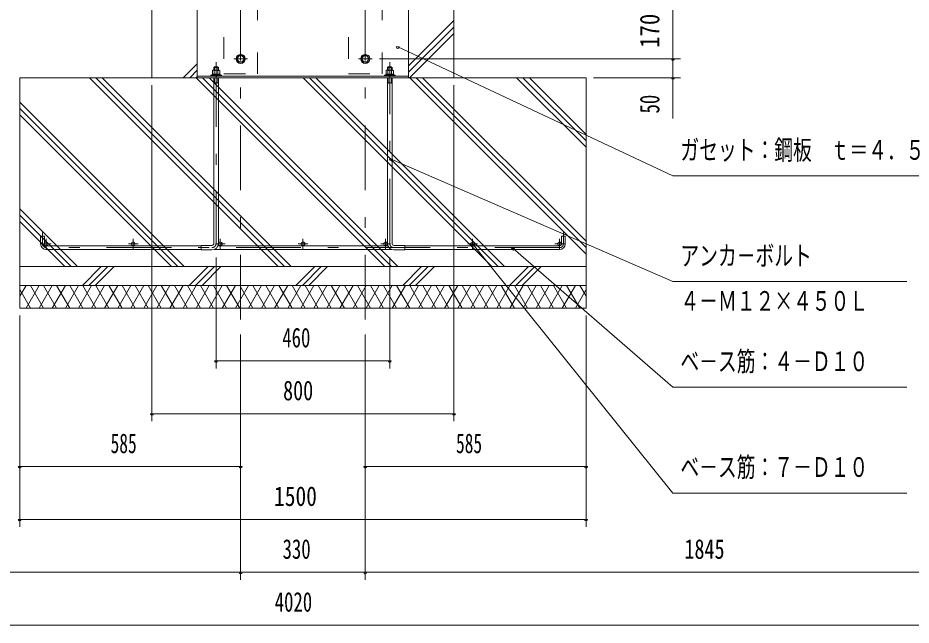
# Model space of a CAD drawing. Units: millimetres, scale not verified. Extents: x -31992 to 32005, y -14700 to 14700.
# Drawn here: x 19187 to 27469, y -4592 to 1038 of the extents above; entities that cross this region are included whole.
import ezdxf
from ezdxf.enums import TextEntityAlignment as Align

# ---------------------------------------------------------------- set-up
doc = ezdxf.new("R2010")
doc.units = ezdxf.units.MM
doc.header["$LTSCALE"] = 50
doc.linetypes.add('USER2', pattern=[10, 4, -6])
doc.linetypes.add('USER3', pattern=[24, 12, -5, 2, -5])
for name, color, linetype, lineweight in [('0-6_2-02BOLD', 7, 'Continuous', 18), ('0-7_2-12HIDDEN', 3, 'USER2', 18), ('0-8_2-22CENTER', 3, 'USER3', 18), ('0-9_2-42THIN', 4, 'Continuous', 18), ('0-A_2-52DIM', 3, 'Continuous', 18), ('0-B_2-62HATCH', 2, 'Continuous', 18)]:
    doc.layers.add(name, color=color, linetype=linetype, lineweight=lineweight)
doc.styles.add('ＭＳ ゴシック', font='')
doc.styles.get('ＭＳ ゴシック').set_extended_font_data('MS Gothic')

msp = doc.modelspace()

# ---------------------------------------------------------------- linework, layer by layer
at = {"layer": '0-6_2-02BOLD'}
for p, q in [((20850.37, 482.9), (20850.37, 1357.9)), ((23230.37, 1357.9), (23230.37, 482.9)), ((21039.37, 584.73), (21046.37, 577.73)), ((22810.38, 498.65), (20850.37, 498.65)), ((20976.37, 506.7), (20976.37, 498.65)), ((21008.19, 549.04), (21008.19, 517.2)), ((21014.87, 506.7), (21025.37, 517.2)), ((21035.87, 517.2), (21025.37, 506.7)), ((21042.55, 517.2), (21042.55, 549.04)), ((21063, 506.7), (21063, 517.2)), ((22597.75, 517.2), (22597.75, 506.7)), ((22664.24, 552.2), (22606.5, 552.2)), ((22618.2, 517.2), (22618.2, 549.04)), ((22635.37, 506.7), (22624.87, 517.2)), ((22635.37, 517.2), (22645.87, 506.7)), ((22652.55, 517.2), (22652.55, 549.04)), ((22656.37, 552.2), (22656.37, 577.73)), ((22684.38, 506.7), (22684.38, 498.65)), ((21004.37, -1053.6), (21004.37, 482.9)), ((21004.37, 435.65), (21046.37, 435.65)), ((21046.37, 482.9), (21046.37, -1053.6)), ((22614.37, -1053.6), (22614.37, 482.9)), ((22656.37, 435.65), (22614.37, 435.65)), ((22656.37, 482.9), (22656.37, -1053.6)), ((19450.37, -1074.6), (20885.37, -1074.6)), ((20885.37, -1071.1), (20986.87, -1071.1)), ((21042.54, -1074.6), (22618.21, -1074.6)), ((24210.37, -1074.6), (22775.37, -1074.6)), ((20885.37, -1109.6), (19450.37, -1109.6)), ((22653.77, -1109.6), (21006.97, -1109.6)), ((22775.37, -1109.6), (24210.37, -1109.6)), ((24455.37, -1267.1), (19205.37, -1267.1)), ((19205.37, -1442.1), (24455.37, -1442.1))]:
    msp.add_line(p, q, dxfattribs=at)
for points in [[(20430.37, 482.9), (20430.37, 1357.9), (14795.37, 1357.9)], [(20850.37, 1357.9), (22810.38, 1357.9), (22810.38, 482.9)], [(21039.37, 584.73), (21011.37, 584.73), (21004.37, 577.73)], [(22614.37, 552.2), (22614.37, 577.73), (22656.37, 577.73), (22649.37, 584.73), (22621.37, 584.73), (22614.37, 577.73)], [(20976.37, 506.7), (21074.37, 506.7), (21074.37, 498.65)], [(21063, 517.2), (20987.74, 517.2), (20987.74, 506.7)], [(20991.02, 517.2), (20991.02, 549.04), (20996.49, 552.2), (21054.25, 552.2), (21059.73, 549.04), (21059.73, 517.2)], [(21046.37, 552.2), (21046.37, 577.73), (21004.37, 577.73), (21004.37, 552.2)], [(22684.38, 506.7), (22586.37, 506.7), (22586.37, 498.65)], [(22597.75, 517.2), (22673, 517.2), (22673, 506.7)], [(22606.5, 552.2), (22601.02, 549.04), (22601.02, 517.2)], [(22664.24, 552.2), (22669.72, 549.04), (22669.72, 517.2)], [(19397.87, -1057.1), (19397.87, -987.1), (19432.87, -987.1), (19432.87, -1057.1)], [(24227.87, -1057.1), (24227.87, -987.1), (24262.87, -987.1), (24262.87, -1057.1)], [(20986.87, -1113.1), (20885.37, -1113.1), (20885.37, -1071.1)], [(22673.87, -1071.1), (22775.37, -1071.1), (22775.37, -1113.1), (22673.87, -1113.1)]]:
    msp.add_lwpolyline(points, dxfattribs=at)
for points in [[(21270.05, 628.15), (21287.22, 657.9), (21270.05, 687.65), (21235.69, 687.65), (21218.52, 657.9), (21235.69, 628.15)], [(22425.05, 628.15), (22442.22, 657.9), (22425.05, 687.65), (22390.7, 687.65), (22373.52, 657.9), (22390.7, 628.15)], [(19205.37, -1652.1), (19205.37, 482.9), (24455.37, 482.9), (24455.37, -1652.1)]]:
    msp.add_lwpolyline(points, close=True, dxfattribs=at)
for centre, radius in [((21252.87, 657.9), 42), ((21252.87, 657.9), 28.88), ((22407.87, 657.9), 42), ((22407.87, 657.9), 28.88), ((19450.37, -1057.1), 17.5), ((20257.12, -1057.1), 17.5), ((21063.87, -1057.1), 17.5), ((21830.37, -1057.1), 17.5), ((22596.87, -1057.1), 17.5), ((23403.62, -1057.1), 17.5), ((24210.37, -1057.1), 17.5)]:
    msp.add_circle(centre, radius, dxfattribs=at)
for centre, radius, start, end in [((20999.61, 538.96), 13.24, 49.5701, 90), ((21025.37, 503.98), 48.23, 69.13593, 110.86406), ((21051.14, 538.96), 13.24, 90, 130.42989), ((22609.61, 538.96), 13.24, 49.57011, 90), ((22635.37, 503.98), 48.23, 69.13594, 110.86407), ((22661.14, 538.96), 13.24, 90, 130.4299), ((19450.37, -1057.1), 52.5, 180, 270), ((20986.87, -1053.6), 59.5, 270, 0), ((20986.87, -1053.6), 17.5, 270, 0), ((22673.87, -1053.6), 59.5, 180, 270), ((22673.87, -1053.6), 17.5, 180, 270), ((24210.37, -1057.1), 52.5, 270, 0)]:
    msp.add_arc(centre, radius, start, end, dxfattribs=at)
at = {"layer": '0-7_2-12HIDDEN'}
msp.add_line((21096.95, 1357.9), (21096.95, 517.9), dxfattribs=at)
for points in [[(21096.95, 517.9), (21408.8, 517.9), (21408.8, 1357.9)], [(22251.95, 1357.9), (22251.95, 517.9), (22563.8, 517.9), (22563.8, 1357.9)]]:
    msp.add_lwpolyline(points, dxfattribs=at)
at = {"layer": '0-8_2-22CENTER'}
for p, q in [((21252.87, 7241.41), (21252.87, -1827.1)), ((22407.87, 7241.41), (22407.87, -1827.1)), ((21025.37, 626.73), (21025.37, -1053.6)), ((21189.87, 657.9), (21315.87, 657.9)), ((22344.87, 657.9), (22470.87, 657.9)), ((22635.37, -1053.6), (22635.37, 626.73)), ((19415.37, -1057.1), (19415.37, -952.1)), ((24245.37, -1057.1), (24245.37, -952.1)), ((19404.87, -1057.1), (19495.87, -1057.1)), ((19450.37, -1102.6), (19450.37, -1011.6)), ((20211.62, -1057.1), (20302.63, -1057.1)), ((20257.12, -1102.6), (20257.12, -1011.6)), ((21018.37, -1057.1), (21109.37, -1057.1)), ((21063.87, -1102.6), (21063.87, -1011.6)), ((21875.87, -1057.1), (21784.87, -1057.1)), ((21830.37, -1011.6), (21830.37, -1102.6)), ((22642.37, -1057.1), (22551.37, -1057.1)), ((22596.87, -1102.6), (22596.87, -1011.6)), ((23358.12, -1057.1), (23449.12, -1057.1)), ((23403.62, -1102.6), (23403.62, -1011.6)), ((24164.87, -1057.1), (24255.87, -1057.1)), ((24210.37, -1011.6), (24210.37, -1102.6)), ((24210.37, -1092.1), (19450.37, -1092.1))]:
    msp.add_line(p, q, dxfattribs=at)
for centre, radius, start, end in [((19450.37, -1057.1), 35, 180, 270), ((20986.87, -1053.6), 38.5, 270, 0), ((22673.87, -1053.6), 38.5, 180, 270), ((24210.37, -1057.1), 35, 270, 0)]:
    msp.add_arc(centre, radius, start, end, dxfattribs=at)
at = {"layer": '0-9_2-42THIN'}
for p, q in [((21009.62, 552.2), (21009.62, 582.98)), ((21041.12, 582.98), (21041.12, 552.2)), ((22619.63, 582.98), (22619.63, 552.2)), ((22651.12, 552.2), (22651.12, 582.98))]:
    msp.add_line(p, q, dxfattribs=at)
for points in [[(21004.37, 426.56), (21009.62, 435.65), (21009.62, 482.9)], [(21041.12, 482.9), (21041.12, 435.65), (21046.37, 426.56)], [(22614.37, 426.56), (22619.63, 435.65), (22619.63, 482.9)], [(22651.12, 482.9), (22651.12, 435.65), (22656.37, 426.56)]]:
    msp.add_lwpolyline(points, dxfattribs=at)
at = {"layer": '0-A_2-52DIM'}
for p, q in [((25260.37, 104.9), (25260.37, 1252.9)), ((22723.37, 767.96), (22695.37, 767.96)), ((22540.87, 657.9), (25330.37, 657.9)), ((25274.37, 657.9), (25246.37, 657.9)), ((25330.37, 482.9), (24525.37, 482.9)), ((25274.37, 482.9), (25246.37, 482.9)), ((20430.37, -2702.1), (20430.37, 412.9)), ((23230.37, -2702.1), (23230.37, 412.9)), ((22661.14, -272.9), (22633.14, -272.9)), ((25260.37, -1407.1), (22647.14, -272.9)), ((23423.08, -1064.65), (23395.08, -1064.65)), ((23792.55, -1100.3), (23764.55, -1100.3)), ((25260.37, -2387.1), (23778.55, -1100.3)), ((21025.37, -1183.1), (21025.37, -2212.1)), ((22635.37, -2212.1), (22635.37, -1183.1)), ((27430.37, -1407.1), (25260.37, -1407.1)), ((19205.37, -3682.1), (19205.37, -1722.1)), ((24455.37, -3682.1), (24455.37, -1722.1)), ((21252.87, -1897.1), (21252.87, -4172.1)), ((22407.87, -1897.1), (22407.87, -4172.1)), ((21039.37, -2142.1), (21011.37, -2142.1)), ((21025.37, -2142.1), (22635.37, -2142.1)), ((22649.37, -2142.1), (22621.37, -2142.1)), ((27430.37, -2387.1), (25260.37, -2387.1)), ((20444.37, -2632.1), (20416.37, -2632.1)), ((20430.37, -2632.1), (23230.37, -2632.1)), ((23244.37, -2632.1), (23216.37, -2632.1)), ((19219.37, -3122.1), (19191.37, -3122.1)), ((21252.87, -3122.1), (19205.37, -3122.1)), ((21266.87, -3122.1), (21238.87, -3122.1)), ((22421.87, -3122.1), (22393.87, -3122.1)), ((22407.87, -3122.1), (24455.37, -3122.1)), ((24469.37, -3122.1), (24441.37, -3122.1)), ((19219.37, -3612.1), (19191.37, -3612.1)), ((24455.37, -3612.1), (19205.37, -3612.1)), ((24469.37, -3612.1), (24441.37, -3612.1)), ((28865.37, -4102.1), (14795.37, -4102.1)), ((21266.87, -4102.1), (21238.87, -4102.1)), ((22421.87, -4102.1), (22393.87, -4102.1)), ((28865.37, -4592.1), (14795.37, -4592.1))]:
    msp.add_line(p, q, dxfattribs=at)
for points in [[(22709.37, 767.96), (25260.37, -427.1), (28060.37, -427.1)], [(23409.08, -1064.65), (25260.37, -3367.1), (27430.37, -3367.1)]]:
    msp.add_lwpolyline(points, dxfattribs=at)
for centre in [(22709.37, 767.96), (25260.37, 657.9), (25260.37, 482.9), (22647.14, -272.9), (23409.08, -1064.65), (23778.55, -1100.3), (21025.37, -2142.1), (22635.37, -2142.1), (20430.37, -2632.1), (23230.37, -2632.1), (19205.37, -3122.1), (21252.87, -3122.1), (22407.87, -3122.1), (24455.37, -3122.1), (19205.37, -3612.1), (24455.37, -3612.1), (21252.87, -4102.1), (22407.87, -4102.1)]:
    msp.add_arc(centre, 14, 180, 0, dxfattribs=at)
at = {"layer": '0-B_2-62HATCH'}
for p, q in [((22810.38, 592.4), (23230.37, 1012.4)), ((23230.37, 953), (22810.38, 533)), ((22819.67, 482.9), (23230.37, 893.6)), ((20720.98, 482.9), (20850.37, 612.29)), ((20850.37, 552.9), (20780.38, 482.9)), ((19851.12, 482.9), (21601.13, -1267.1)), ((21660.52, -1267.1), (19910.52, 482.9)), ((19969.92, 482.9), (21719.92, -1267.1)), ((20839.78, 482.9), (20850.37, 493.5)), ((22591.07, -1267.1), (20841.07, 482.9)), ((20900.47, 482.9), (22650.47, -1267.1)), ((22709.87, -1267.1), (20959.87, 482.9)), ((21831.02, 482.9), (23581.03, -1267.1)), ((23640.42, -1267.1), (21890.42, 482.9)), ((21949.82, 482.9), (23699.82, -1267.1)), ((24455.37, -1151.5), (22820.97, 482.9)), ((22880.37, 482.9), (24455.37, -1092.1)), ((24455.37, -1032.7), (22939.77, 482.9)), ((23810.92, 482.9), (24455.37, -161.55)), ((24455.37, -102.15), (23870.32, 482.9)), ((23929.72, 482.9), (24455.37, -42.75)), ((19205.37, 257.5), (20729.97, -1267.1)), ((20670.57, -1267.1), (19205.37, 198.1)), ((19205.37, 138.71), (20611.18, -1267.1)), ((19740.02, -1267.1), (19205.37, -732.45)), ((19205.37, -791.84), (19680.62, -1267.1)), ((19621.23, -1267.1), (19205.37, -851.24)), ((19785.93, -1442.1), (19960.93, -1267.1)), ((20020.33, -1267.1), (19845.32, -1442.1)), ((19904.72, -1442.1), (20079.72, -1267.1)), ((20775.88, -1442.1), (20950.88, -1267.1)), ((21010.28, -1267.1), (20835.28, -1442.1)), ((20894.67, -1442.1), (21069.67, -1267.1)), ((21765.83, -1442.1), (21940.83, -1267.1)), ((22000.23, -1267.1), (21825.22, -1442.1)), ((22059.62, -1267.1), (21884.62, -1442.1)), ((22755.78, -1442.1), (22930.78, -1267.1)), ((22990.17, -1267.1), (22815.17, -1442.1)), ((23049.57, -1267.1), (22874.57, -1442.1)), ((23745.73, -1442.1), (23920.73, -1267.1)), ((23980.12, -1267.1), (23805.12, -1442.1)), ((23864.52, -1442.1), (24039.52, -1267.1)), ((19205.37, -1543.72), (19264.05, -1442.1)), ((19304.46, -1652.1), (19205.37, -1480.47)), ((19385.29, -1442.1), (19264.05, -1652.1)), ((19304.46, -1442.1), (19425.7, -1652.1)), ((19385.29, -1652.1), (19506.53, -1442.1)), ((19546.95, -1652.1), (19425.7, -1442.1)), ((19627.78, -1442.1), (19506.53, -1652.1)), ((19546.95, -1442.1), (19668.19, -1652.1)), ((19627.78, -1652.1), (19749.02, -1442.1)), ((19789.43, -1652.1), (19668.19, -1442.1)), ((19870.26, -1442.1), (19749.02, -1652.1)), ((19910.68, -1652.1), (19789.43, -1442.1)), ((19991.5, -1442.1), (19870.26, -1652.1)), ((20031.92, -1652.1), (19910.68, -1442.1)), ((20112.75, -1442.1), (19991.5, -1652.1)), ((20153.17, -1652.1), (20031.92, -1442.1)), ((20234, -1442.1), (20112.75, -1652.1)), ((20274.41, -1652.1), (20153.16, -1442.1)), ((20355.23, -1442.1), (20233.99, -1652.1)), ((20395.65, -1652.1), (20274.41, -1442.1)), ((20476.48, -1442.1), (20355.23, -1652.1)), ((20516.9, -1652.1), (20395.65, -1442.1)), ((20597.72, -1442.1), (20476.48, -1652.1)), ((20638.14, -1652.1), (20516.9, -1442.1)), ((20718.97, -1442.1), (20597.72, -1652.1)), ((20759.38, -1652.1), (20638.14, -1442.1)), ((20840.21, -1442.1), (20718.97, -1652.1)), ((20759.38, -1442.1), (20880.63, -1652.1)), ((20840.21, -1652.1), (20961.45, -1442.1)), ((21001.87, -1652.1), (20880.63, -1442.1)), ((21082.7, -1442.1), (20961.45, -1652.1)), ((21001.87, -1442.1), (21123.11, -1652.1)), ((21082.7, -1652.1), (21203.94, -1442.1)), ((21244.36, -1652.1), (21123.11, -1442.1)), ((21325.18, -1442.1), (21203.94, -1652.1)), ((21244.36, -1442.1), (21365.6, -1652.1)), ((21325.18, -1652.1), (21446.43, -1442.1)), ((21486.85, -1652.1), (21365.6, -1442.1)), ((21567.67, -1442.1), (21446.43, -1652.1)), ((21486.84, -1442.1), (21608.09, -1652.1)), ((21567.67, -1652.1), (21688.91, -1442.1)), ((21729.33, -1652.1), (21608.09, -1442.1)), ((21810.16, -1442.1), (21688.91, -1652.1)), ((21850.57, -1652.1), (21729.33, -1442.1)), ((21931.4, -1442.1), (21810.16, -1652.1)), ((21850.57, -1442.1), (21971.82, -1652.1)), ((21931.4, -1652.1), (22052.65, -1442.1)), ((22093.06, -1652.1), (21971.82, -1442.1)), ((22173.89, -1442.1), (22052.64, -1652.1)), ((22093.06, -1442.1), (22214.31, -1652.1)), ((22173.89, -1652.1), (22295.13, -1442.1)), ((22335.55, -1652.1), (22214.31, -1442.1)), ((22416.37, -1442.1), (22295.13, -1652.1)), ((22335.54, -1442.1), (22456.79, -1652.1)), ((22416.37, -1652.1), (22537.62, -1442.1)), ((22578.04, -1652.1), (22456.79, -1442.1)), ((22658.86, -1442.1), (22537.62, -1652.1)), ((22578.04, -1442.1), (22699.28, -1652.1)), ((22658.86, -1652.1), (22780.11, -1442.1)), ((22820.52, -1652.1), (22699.28, -1442.1)), ((22901.35, -1442.1), (22780.11, -1652.1)), ((22820.52, -1442.1), (22941.77, -1652.1)), ((22901.35, -1652.1), (23022.59, -1442.1)), ((23063.01, -1652.1), (22941.77, -1442.1)), ((23143.84, -1442.1), (23022.59, -1652.1)), ((23063.01, -1442.1), (23184.25, -1652.1)), ((23143.84, -1652.1), (23265.08, -1442.1)), ((23305.5, -1652.1), (23184.25, -1442.1)), ((23386.32, -1442.1), (23265.08, -1652.1)), ((23305.49, -1442.1), (23426.74, -1652.1)), ((23386.32, -1652.1), (23507.57, -1442.1)), ((23547.98, -1652.1), (23426.74, -1442.1)), ((23628.81, -1442.1), (23507.57, -1652.1)), ((23547.98, -1442.1), (23669.23, -1652.1)), ((23628.81, -1652.1), (23750.05, -1442.1)), ((23790.47, -1652.1), (23669.22, -1442.1)), ((23871.3, -1442.1), (23750.05, -1652.1)), ((23790.47, -1442.1), (23911.72, -1652.1)), ((23871.3, -1652.1), (23992.54, -1442.1)), ((24032.96, -1652.1), (23911.71, -1442.1)), ((24113.79, -1442.1), (23992.54, -1652.1)), ((24032.96, -1442.1), (24154.2, -1652.1)), ((24113.79, -1652.1), (24235.03, -1442.1)), ((24275.45, -1652.1), (24154.2, -1442.1)), ((24356.27, -1442.1), (24235.03, -1652.1)), ((24275.45, -1442.1), (24396.69, -1652.1)), ((24356.27, -1652.1), (24455.37, -1480.45)), ((24455.37, -1543.74), (24396.69, -1442.1))]:
    msp.add_line(p, q, dxfattribs=at)

# ---------------------------------------------------------------- texts
at = {"layer": '0-A_2-52DIM', "color": 7, "style": 'ＭＳ ゴシック'}
for s, width, p in [('170', 0.85, (25190.37, 760.12)), ('50', 0.7, (25190.37, 151.5))]:
    msp.add_text(s, height=182.3, rotation=90, dxfattribs=dict(at, width=width)).set_placement(p, align=Align.BOTTOM_LEFT)
for s, width, p in [('ガセット：鋼板\u3000ｔ＝４．５', 0.7, (25330.37, -332.23)), ('アンカ－ボルト', 0.7, (25330.37, -1312.23)), ('４－Ｍ１２×４５０Ｌ', 0.7, (25330.37, -1732.23)), ('460', 0.7, (21638.82, -2072.1)), ('ベ－ス筋：４－Ｄ１０', 0.7, (25330.37, -2292.23)), ('800', 0.75, (21646.4, -2562.1)), ('585', 0.65, (20047.27, -3052.1)), ('585', 0.65, (23249.77, -3052.1)), ('ベ－ス筋：７－Ｄ１０', 0.7, (25330.37, -3272.23)), ('1500', 0.8, (21563, -3542.1)), ('330', 0.7, (21641.62, -4032.1)), ('1845', 0.75, (25367.5, -4032.1)), ('4020', 0.7, (21568.72, -4522.1))]:
    msp.add_text(s, height=182.3, dxfattribs=dict(at, width=width)).set_placement(p, align=Align.BOTTOM_LEFT)

doc.saveas('drawing.dxf')
